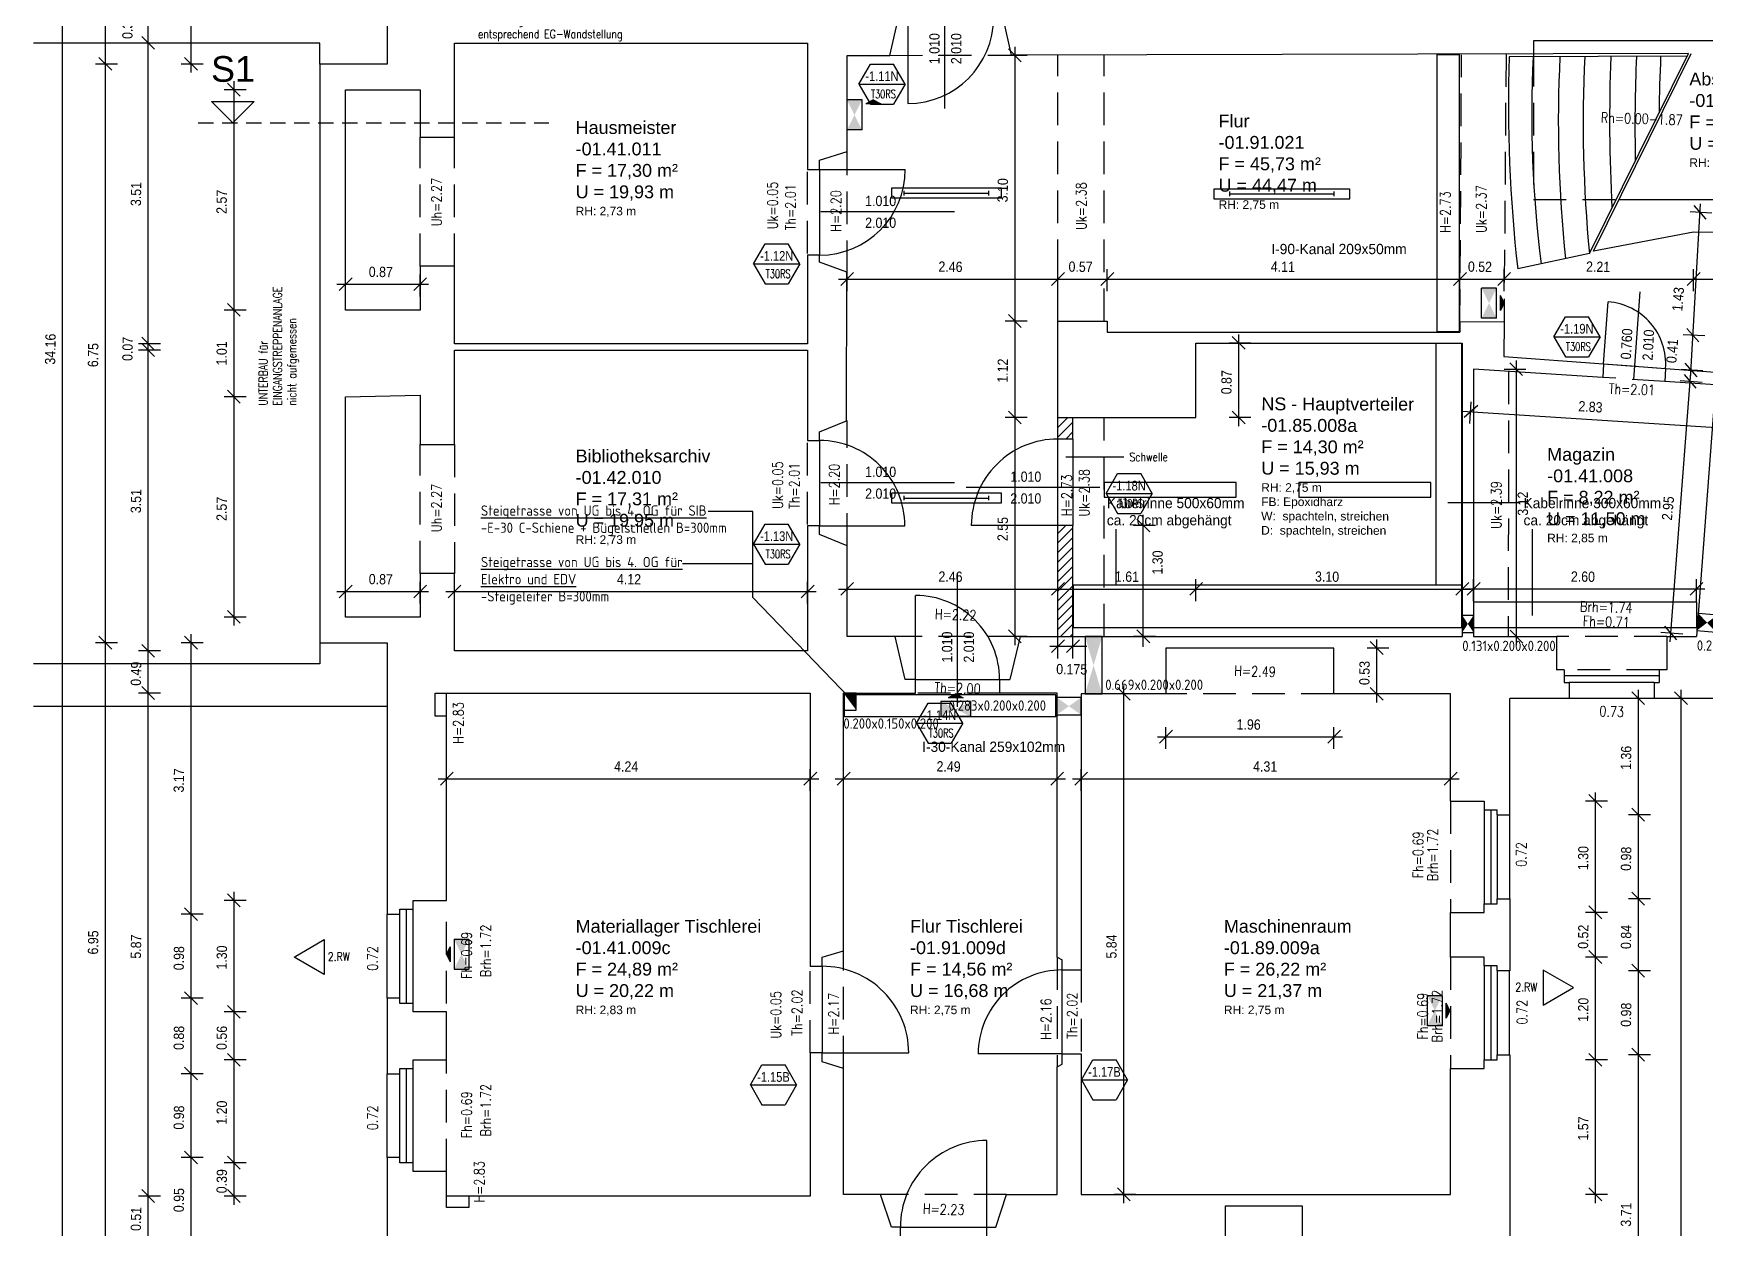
# Model space of a CAD drawing. Header units: metres. Extents: x 157 to 276, y 126 to 187.
# Drawn here: x 156.92 to 176.42, y 156.83 to 170.77 of the extents above; entities that cross this region are included whole.
import ezdxf
from ezdxf.enums import TextEntityAlignment as Align

# ---------------------------------------------------------------- set-up
doc = ezdxf.new("R2010")
doc.units = ezdxf.units.M
doc.header["$LTSCALE"] = 0.03
for name, pattern in [('AUSGEZOGEN', [0]), ('DASHED', [0]), ('DOT', [0]), ('GESTRICHELT', [9, 6, -3]), ('STRICHLINIE', [19.05, 12.7, -6.35])]:
    doc.linetypes.add(name, pattern=pattern)
for name, color, linetype in [('A_ansicht', 9, 'Continuous'), ('A_bemaßung', 2, 'Continuous'), ('A_BRANDSCHUTZ', 10, 'Continuous'), ('A_Elektro', 1, 'Continuous'), ('A_Fenster', 7, 'Continuous'), ('A_höhen', 3, 'Continuous'), ('A_NR_TÜR', 1, 'Continuous'), ('A_räume', 5, 'Continuous'), ('A_schraffur', 10, 'Continuous'), ('A_text', 5, 'Continuous'), ('A_treppe', 3, 'Continuous'), ('A_Tuernummern', 1, 'Continuous'), ('A_TXT-TUER', 1, 'Continuous'), ('A_türen', 9, 'Continuous'), ('A_verdeckt', 8, 'STRICHLINIE'), ('A_wände', 6, 'Continuous'), ('E__DURCHBR', 2, 'Continuous'), ('E__ELEKTRO', 3, 'AUSGEZOGEN'), ('E__LEUCHTEN', 6, 'AUSGEZOGEN'), ('E__VERSYS', 2, 'AUSGEZOGEN')]:
    doc.layers.add(name, color=color, linetype=linetype)
doc.styles.add('arial-n', font='ARIALN.TTF')
doc.styles.add('BOLDSIMP_FNT', font='TXT', dxfattribs={"height": 1})
doc.styles.add('ISO9', font='iso8.shx', dxfattribs={"height": 0.12})
doc.styles.add('NORM', font='simplex.shx', dxfattribs={"width": 0.7, "bigfont": 'bigfont.shx'})
doc.styles.add('PITSIMP8', font='PITSIMP8.SHX')
doc.styles.add('SIMPLEX', font='simplex.shx', dxfattribs={"width": 0.8, "height": 0.1})

# ---------------------------------------------------------------- blocks, each defined once
blk = doc.blocks.new('SLASH1')
at = {"layer": 'A_bemaßung', "color": 2, "linetype": 'Continuous'}
for p, q in [((0.07663, 0.07663), (-0.07319, -0.07319)), ((0, -0.14068), (0, 0.11466))]:
    blk.add_line(p, q, dxfattribs=at)
blk = doc.blocks.new('Tür-Nr')
at = {"layer": 'A_NR_TÜR'}
for p, q in [((-0.057, -108.865), (0.077, -108.632)), ((0.077, -108.632), (0.347, -108.632)), ((0.481, -108.865), (0.347, -108.632)), ((-0.057, -108.865), (0.481, -108.865)), ((-0.057, -108.865), (0.077, -109.098)), ((0.481, -108.865), (0.347, -109.098)), ((0.077, -109.098), (0.347, -109.098))]:
    blk.add_line(p, q, dxfattribs=at)
at = {"layer": 'A_TXT-TUER', "style": 'arial-n', "flags": 4}
blk.add_attdef('TÜR-NR.', text='', height=0.113, dxfattribs=at).set_placement((0.211, -108.772), align=Align.MIDDLE_CENTER)
at = {"layer": 'A_TXT-TUER', "style": 'NORM', "width": 0.7}
for tag, flags, p in [('BRANDSCHUTZ', 4, (0.229, -108.981)), ('DIN', 5, (0.214, -109.198)), ('ABMESSUNG', 5, (0.214, -109.333)), ('WANDART', 5, (0.214, -109.601)), ('MATERIAL', 5, (0.214, -109.467)), ('ZARGE', 5, (0.214, -109.736)), ('BESCHLÄGE', 5, (0.214, -110.005)), ('SCHLOSS', 5, (0.214, -109.87)), ('SONSTIGES', 5, (0.214, -110.139))]:
    blk.add_attdef(tag, text='', height=0.0784, dxfattribs=dict(at, flags=flags)).set_placement(p, align=Align.MIDDLE_CENTER)
blk = doc.blocks.new('I105')
for p, q in [((-7.7, 0.85), (-7.7, -0.85)), ((7.7, 0.85), (-7.7, 0.85)), ((7.7, -0.85), (7.7, 0.85)), ((-7.7, -0.85), (7.7, -0.85))]:
    blk.add_line(p, q)
blk = doc.blocks.new('2DEL_457')
for p, q in [((-0.384, -0.236), (-0.384, 0.236)), ((0.384, -0.236), (0.384, 0.236)), ((-0.384, 0), (0.384, 0))]:
    blk.add_line(p, q)
blk.add_lwpolyline([(-0.5, -0.5), (0.5, -0.5), (0.5, 0.5), (-0.5, 0.5)], close=True)
at = {"style": 'PITSIMP8', "flags": 9}
for tag, p in [('RAUM/GRUPPE', (-0.03, 0.159)), ('BEZEICHNUNG', (-0.03, 0.179)), ('VOLUMENSTROM', (-0.03, 0.039)), ('DRUCK/-STUFE', (-0.03, 0.019)), ('POS.NR.G-LV', (-0.03, 0.139)), ('ANSCHLUSS', (-0.03, -0.001)), ('KENNUNG', (-0.03, 0.079)), ('LEISTUNG', (-0.03, 0.059)), ('FABRIKAT', (-0.03, 0.119)), ('TYP', (-0.03, 0.099)), ('SPANNUNG/FREQUENZ', (-0.03, -0.121)), ('TEMPERATUR', (-0.03, -0.061)), ('SCHUTZART', (-0.03, -0.101)), ('DREHZAHL', (-0.03, -0.081)), ('GROESSE', (-0.03, -0.021)), ('GEWICHT', (-0.03, -0.141)), ('DN', (-0.03, -0.041)), ('FREI', (-0.03, -0.161)), ('FREI', (-0.03, -0.181)), ('FREI', (-0.03, -0.201))]:
    blk.add_attdef(tag, text='', height=0.01, dxfattribs=at).set_placement(p, align=Align.MIDDLE)
blk = doc.blocks.new('PU1')
at = {"color": 3}
for p, q in [((-119, -55), (-119, 70)), ((-119, 70), (131, 70)), ((131, -55), (131, 70)), ((-119, -55), (131, -55)), ((-56, -87), (69, -87)), ((6, -118), (-56, -87)), ((6, -118), (69, -87))]:
    blk.add_line(p, q, dxfattribs=at)
for points in [[(-119, 70), (-119, -55), (131, -55), (131, 70)], [(69, -87), (-56, -87), (6, -118)]]:
    blk.add_solid(points, dxfattribs=at)
blk = doc.blocks.new('PR')
at = {"color": 3}
for p, q in [((-135, -58), (-135, 67)), ((-135, 67), (115, 67)), ((115, -58), (115, 67)), ((-135, -58), (115, -58)), ((84, -214), (84, -89)), ((115, -151), (84, -89)), ((115, -151), (84, -214))]:
    blk.add_line(p, q, dxfattribs=at)
for points in [[(-135, 67), (-135, -58), (115, -58), (115, 67)], [(84, -89), (84, -214), (115, -151)]]:
    blk.add_solid(points, dxfattribs=at)
blk = doc.blocks.new('2DEL_458')
for p, q in [((-0.384, -0.236), (-0.384, 0.236)), ((0.384, -0.236), (0.384, 0.236)), ((-0.384, 0), (0.384, 0))]:
    blk.add_line(p, q)
blk.add_lwpolyline([(-0.5, -0.5), (0.5, -0.5), (0.5, 0.5), (-0.5, 0.5)], close=True)
at = {"style": 'PITSIMP8', "flags": 9}
for tag, p in [('RAUM/GRUPPE', (-0.03, 0.159)), ('BEZEICHNUNG', (-0.03, 0.179)), ('POS.NR.G-LV', (-0.03, 0.139)), ('FABRIKAT', (-0.03, 0.119)), ('VOLUMENSTROM', (-0.03, 0.039)), ('DRUCK/-STUFE', (-0.03, 0.019)), ('ANSCHLUSS', (-0.03, -0.001)), ('KENNUNG', (-0.03, 0.079)), ('LEISTUNG', (-0.03, 0.059)), ('TYP', (-0.03, 0.099)), ('SPANNUNG/FREQUENZ', (-0.03, -0.121)), ('TEMPERATUR', (-0.03, -0.061)), ('SCHUTZART', (-0.03, -0.101)), ('DREHZAHL', (-0.03, -0.081)), ('GROESSE', (-0.03, -0.021)), ('DN', (-0.03, -0.041)), ('GEWICHT', (-0.03, -0.141)), ('FREI', (-0.03, -0.161)), ('FREI', (-0.03, -0.181)), ('FREI', (-0.03, -0.201))]:
    blk.add_attdef(tag, text='', height=0.01, dxfattribs=at).set_placement(p, align=Align.MIDDLE)
blk = doc.blocks.new('A$C2D1211C5')
at = {"layer": 'E__LEUCHTEN', "color": 1, "xscale": 0.001396999999997206, "yscale": 0.001396999999997206, "zscale": 0.001397, "rotation": 90}
for name, p in [('PR', (5.579, 19.79)), ('PU1', (12.985, 17.572))]:
    blk.add_blockref(name, p, dxfattribs=at)
at = {"layer": 'E__LEUCHTEN', "color": 5}
for name, p, xscale, yscale, zscale in [('2DEL_457', (6.646, 18.864), 1.285160624999662, 0.1120140000000447, 1.285160625), ('I105', (9.255, 15.403), 0.100012500000048, 0.100012500000048, 0.1000125), ('I105', (11.525, 15.403), 0.100012500000048, 0.100012500000048, 0.1000125), ('2DEL_457', (6.646, 15.307), 1.285160624999662, 0.1120140000000447, 1.285160625)]:
    blk.add_blockref(name, p, dxfattribs=dict(at, xscale=xscale, yscale=yscale, zscale=zscale))
at = {"layer": 'E__LEUCHTEN', "linetype": 'Continuous', "xscale": 1.585000000000008, "yscale": 0.1119999999999948, "zscale": 1.585}
blk.add_blockref('2DEL_458', (10.558, 18.855), dxfattribs=at)
at = {"layer": 'E__LEUCHTEN', "xscale": 0.001396999999997206, "yscale": 0.001396999999997206, "zscale": 0.001397}
for p, rotation in [((6.761, 12.856), 180), ((0.978, 9.993), 270), ((12.352, 9.317), 90)]:
    blk.add_blockref('PU1', p, dxfattribs=dict(at, rotation=rotation))
blk = doc.blocks.new('A$C1B684F00')
at = {"layer": 'E__VERSYS', "color": 3, "linetype": 'Continuous', "ltscale": 5}
for p, q in [((12.355, 14.292), (12.355, 17.112)), ((12.355, 17.112), (12.655, 17.112)), ((12.655, 14.292), (12.655, 17.112)), ((12.655, 14.292), (8.126, 14.292)), ((8.126, 13.792), (8.126, 14.292)), ((12.655, 13.792), (12.655, 14.292)), ((15.396, 14.092), (12.797, 14.092)), ((12.797, 13.792), (12.797, 14.092)), ((15.396, 13.792), (15.396, 14.092)), ((12.655, 13.792), (8.126, 13.792)), ((15.396, 13.792), (12.797, 13.792))]:
    blk.add_line(p, q, dxfattribs=at)
at = {"layer": 'E__VERSYS', "color": 7, "linetype": 'Continuous', "ltscale": 5}
for p, q in [((13.336, 15.25), (12.491, 15.25)), ((8.619, 14.945), (8.619, 14.292)), ((13.478, 14.945), (13.478, 13.936))]:
    blk.add_line(p, q, dxfattribs=at)
at = {"layer": 'E__VERSYS', "color": 7, "char_height": 0.12, "attachment_point": 1}
for s, insert in [('Kabelrinne 500x60mm \\Pca. 20cm abgehängt', (8.516, 15.308)), ('Kabelrinne 300x60mm \\Pca. 20cm abgehängt', (13.376, 15.308))]:
    blk.add_mtext(s, dxfattribs=dict(at, insert=insert))
blk = doc.blocks.new('A$C775701B2')
at = {"layer": 'E__VERSYS', "color": 1, "linetype": 'Continuous', "ltscale": 5}
for p, q in [((12.367, 17.248), (12.367, 20.481)), ((12.367, 20.481), (12.627, 20.481)), ((12.627, 17.248), (12.627, 20.481)), ((12.367, 17.248), (12.627, 17.248)), ((7.921, 13.012), (5.457, 13.012)), ((5.457, 12.753), (5.457, 13.012)), ((7.921, 12.753), (7.921, 13.012)), ((7.921, 12.753), (5.457, 12.753))]:
    blk.add_line(p, q, dxfattribs=at)
at = {"layer": 'E__ELEKTRO', "color": 1, "char_height": 0.12, "width": 2.2035, "attachment_point": 1}
for s, insert in [('I-90-Kanal 209x50mm', (10.434, 18.272)), ('I-30-Kanal 259x102mm', (6.361, 12.465))]:
    blk.add_mtext(s, dxfattribs=dict(at, insert=insert))
blk = doc.blocks.new('A$C5C7B2202')
at = {"layer": 'E__VERSYS', "color": 7, "linetype": 'Continuous', "ltscale": 5}
for p, q in [((4.386, 15.149), (3.866, 15.149)), ((4.386, 14.148), (4.386, 15.149)), ((3.567, 14.542), (4.386, 14.542)), ((5.519, 12.973), (4.386, 14.148))]:
    blk.add_line(p, q, dxfattribs=at)
at = {"layer": 'E__VERSYS', "color": 7, "insert": (1.215, 14.064), "char_height": 0.12, "attachment_point": 7, "style": 'ISO9'}
blk.add_mtext('{\\LSteigetrasse von UG bis 4. OG für SIB\\P}-E-30 C-Schiene + Bügelschellen B=300mm \\P\\P{\\LSteigetrasse von UG bis 4. OG für  \\PElektro und EDV\\P}-Steigeleiter B=300mm', dxfattribs=at)
blk = doc.blocks.new('Wanddurchbruch')
for p, q in [((0, 1), (0, 0)), ((1, 1), (0, 1)), ((1, 0), (1, 1)), ((0, 0), (1, 0))]:
    blk.add_line(p, q)
blk.add_solid([(1, 0), (1, 1), (0, 1), (0, 0)])
blk = doc.blocks.new('Deckendurchbruch')
for p, q in [((1, 1), (0, 1)), ((0, 1), (0, 0)), ((1, 0), (1, 1)), ((0, 0), (1, 0))]:
    blk.add_line(p, q)
blk.add_solid([(0, 0), (1, 1), (0, 1)])
blk = doc.blocks.new('A$C07AD1800')
at = {"layer": 'E__DURCHBR', "linetype": 'Continuous'}
ref = blk.add_blockref('Wanddurchbruch', (12.661, 13.738), dxfattribs=dict(at, xscale=0.1310000035101382, yscale=0.1999999999999886, zscale=1.1))
ref.add_attrib('EC_DIM', '0.131x0.200x0.200', (12.661, 13.522), dxfattribs={"linetype": 'Continuous', "height": 0.12, "style": 'ISO9'})
ref = blk.add_blockref('Wanddurchbruch', (15.397, 13.762), dxfattribs=dict(at, xscale=0.2230000059752544, yscale=0.1999999999999886, zscale=1.1, rotation=355.033786178328))
ref.add_attrib('EC_DIM', '0.223x0.200x0.200', (15.397, 13.526), dxfattribs={"linetype": 'Continuous', "height": 0.12, "style": 'ISO9'})
ref = blk.add_blockref('Wanddurchbruch', (8.461, 13.021), dxfattribs=dict(at, xscale=0.6690000179257825, yscale=0.1999999999999886, zscale=1.1, rotation=90.00000153523561))
ref.add_attrib('EC_DIM', '0.669x0.200x0.200', (8.497, 13.068), dxfattribs={"linetype": 'Continuous', "height": 0.12, "style": 'ISO9'})
at = {"layer": 'E__DURCHBR', "color": 2, "linetype": 'Continuous'}
ref = blk.add_blockref('Deckendurchbruch', (5.443, 13.032, 2.8), dxfattribs=dict(at, xscale=0.2000000053589878, yscale=0.1500000000000057, zscale=1.1, rotation=270.0000046057036))
ref.add_attrib('EC_DIM', '0.200x0.150x0.200', (5.443, 12.616), dxfattribs={"color": 2, "linetype": 'Continuous', "height": 0.12, "style": 'ISO9'})
at = {"layer": 'E__DURCHBR', "linetype": 'Continuous'}
ref = blk.add_blockref('Wanddurchbruch', (8.215, 12.978), dxfattribs=dict(at, xscale=0.2830000075829564, yscale=0.1999999999999886, zscale=1.1, rotation=180.0000030704685))
ref.add_attrib('EC_DIM', '0.283x0.200x0.200', (6.67, 12.826), dxfattribs={"linetype": 'Continuous', "height": 0.12, "style": 'ISO9'})

msp = doc.modelspace()

# ---------------------------------------------------------------- hatches: boundary and pattern name
at = {"layer": 'A_schraffur'}
h = msp.add_hatch(dxfattribs=at)
h.set_pattern_fill('ANSI31', color=256, scale=0.025, style=0)
h.paths.add_polyline_path([(168.86568, 166.03753), (169.04068, 166.03753), (169.04068, 166.28751), (168.86568, 166.28751)])
h.paths.add_polyline_path([(169.04066, 165.02753), (168.86566, 165.02753), (168.86564, 163.7327), (169.04064, 163.7327)])

# ---------------------------------------------------------------- linework, layer by layer
at = {"layer": 'A_ansicht'}
msp.add_line((169.04068, 166.03753), (169.04066, 165.02753), dxfattribs=at)
at = {"layer": 'A_ansicht', "color": 9, "linetype": 'Continuous'}
for p, q in [((175.8198, 163.01181), (174.82986, 163.01183)), ((173.83539, 161.71278), (173.83538, 160.61286)), ((174.13566, 160.67284), (174.13568, 161.65277)), ((161.34614, 159.45291), (161.34612, 160.55283)), ((161.04064, 159.51293), (161.04067, 160.49285)), ((173.83539, 159.89288), (173.83538, 158.79297)), ((174.13037, 159.83288), (174.13037, 158.85294)), ((161.04068, 157.65301), (161.0407, 158.63298)), ((161.34615, 157.59303), (161.3461, 158.69297))]:
    msp.add_line(p, q, dxfattribs=at)
at = {"layer": 'A_bemaßung', "linetype": 'Continuous'}
for p, q in [((157.25617, 149.94212), (157.25617, 184.29713)), ((157.75616, 149.94212), (157.75619, 184.29713)), ((158.25616, 149.94212), (158.25619, 184.29714)), ((158.75616, 170.3123), (158.75618, 176.77757)), ((168.3657, 163.63267), (168.3657, 170.61227)), ((159.25618, 163.8602), (159.25618, 170.21227)), ((176.24345, 166.74175), (176.35963, 168.77963)), ((160.45617, 167.84245), (161.52615, 167.84245)), ((166.30583, 167.90315), (174.1688, 167.90315)), ((173.9688, 167.90316), (180.4443, 167.90315)), ((170.9758, 166.18751), (170.97581, 167.25754)), ((174.20932, 166.95325), (174.21246, 163.63344)), ((176.00505, 163.6718), (176.24718, 166.80896)), ((173.58035, 166.36334), (176.60395, 166.16656)), ((160.45618, 164.25724), (161.52613, 164.25725)), ((161.72606, 164.25725), (166.04584, 164.25725)), ((166.30581, 164.28751), (173.68038, 164.28751)), ((173.61245, 164.28754), (176.41208, 164.28752)), ((158.75618, 156.60714), (158.75618, 163.76019)), ((172.58541, 162.96269), (172.58541, 163.69767)), ((169.63568, 157.12305), (169.6357, 163.16268)), ((175.63569, 149.94213), (175.63567, 163.11182)), ((176.13568, 149.94213), (176.13567, 163.11181)), ((170.02543, 162.5627), (172.1854, 162.5627)), ((161.63613, 162.0727), (166.07581, 162.07271)), ((166.26582, 162.07271), (168.95566, 162.07272)), ((169.03567, 162.07271), (173.5454, 162.07272)), ((175.13567, 157.12303), (175.13569, 161.91278)), ((159.25619, 157.10308), (159.25618, 160.75286))]:
    msp.add_line(p, q, dxfattribs=at)
at = {"layer": 'A_bemaßung'}
for p, q in [((167.54837, 169.89467), (167.54837, 171.45391)), ((166.10108, 168.69139), (167.66032, 168.69139)), ((175.58141, 166.7324), (175.65693, 167.75575)), ((166.10107, 165.5316), (167.66031, 165.5316)), ((167.79432, 165.47481), (169.35356, 165.47481)), ((169.86108, 163.61175), (169.86108, 165.15357)), ((167.69576, 162.91293), (167.69576, 164.47217)), ((168.77113, 163.61973), (169.20394, 163.61973))]:
    msp.add_line(p, q, dxfattribs=at)
at = {"layer": 'A_BRANDSCHUTZ'}
for points in [[(159.95644, 159.99397), (160.30797, 160.19692), (160.30797, 159.79101)], [(174.87765, 159.63657), (174.52613, 159.83953), (174.52613, 159.43362)]]:
    msp.add_lwpolyline(points, close=True, dxfattribs=at)
at = {"layer": 'A_Fenster', "linetype": 'Continuous'}
for p, q in [((175.87979, 163.27298), (174.76988, 163.27297)), ((175.81979, 163.19799), (174.82987, 163.19798)), ((173.91538, 161.71278), (173.91538, 160.61286)), ((173.99038, 161.65278), (173.99035, 160.67285)), ((161.26611, 159.45291), (161.26615, 160.55284)), ((161.19115, 159.51294), (161.19113, 160.49285)), ((173.91538, 159.89288), (173.91541, 158.79298)), ((173.9904, 159.83292), (173.99036, 158.85294)), ((161.19112, 157.65302), (161.19115, 158.63297)), ((161.26613, 157.59303), (161.26614, 158.69297))]:
    msp.add_line(p, q, dxfattribs=at)
at = {"layer": 'A_text', "color": 7}
for p, q in [((159.2415, 169.72479), (158.9915, 169.97479)), ((158.9915, 169.97479), (159.4915, 169.97479)), ((159.4915, 169.97479), (159.2415, 169.72479))]:
    msp.add_line(p, q, dxfattribs=at)
at = {"layer": 'A_text', "color": 5, "linetype": 'GESTRICHELT'}
msp.add_line((158.83602, 169.72479), (162.92944, 169.72479), dxfattribs=at)
at = {"layer": 'A_text'}
msp.add_line((169.63388, 165.82539), (168.95834, 165.82539), dxfattribs=at)
at = {"layer": 'A_treppe', "linetype": 'Continuous'}
for p, q in [((176.2038, 170.50295), (174.13082, 170.49528)), ((175.06511, 168.20231), (174.22938, 168.02228))]:
    msp.add_line(p, q, dxfattribs=at)
for centre, radius, start, end in [((190.58152, 169.91228), 16.46103, 177.970337, 186.59305), ((187.88045, 169.80509), 13.48829, 177.062627, 187.342849), ((190.05173, 169.73758), 15.34958, 177.16253, 185.966453), ((190.68176, 169.71242), 15.68951, 177.128001, 185.52321), ((195.12405, 169.76277), 19.8236, 177.869632, 182.980498), ((195.57904, 169.68285), 19.98303, 177.65422, 181.146328), ((194.14458, 169.6518), 18.26847, 177.33317, 179.400738)]:
    msp.add_arc(centre, radius, start, end, dxfattribs=at)
at = {"layer": 'A_türen', "color": 10, "linetype": 'Continuous'}
for p, q in [((167.11578, 170.95226), (167.1158, 169.95234)), ((166.08582, 169.18234), (167.08575, 169.18234)), ((166.08582, 169.18234), (166.08585, 168.18242)), ((175.22994, 166.91461), (175.28329, 167.63762)), ((175.22994, 166.91461), (175.95295, 166.86123)), ((167.20579, 163.23269), (167.20578, 164.21265)), ((167.20579, 163.23269), (168.18573, 163.2327))]:
    msp.add_line(p, q, dxfattribs=at)
at = {"layer": 'A_türen', "color": 10}
for p, q in [((166.08583, 166.02005), (166.08587, 165.0251)), ((168.86566, 165.02753), (168.86568, 166.03753)), ((166.08587, 165.0251), (167.08077, 165.02513)), ((168.86566, 165.02753), (167.85566, 165.02753))]:
    msp.add_line(p, q, dxfattribs=at)
at = {"layer": 'A_türen', "linetype": 'Continuous'}
for p, q in [((166.11584, 159.88539), (166.11585, 158.87546)), ((168.91568, 158.86296), (168.91568, 159.84289)), ((166.11585, 158.87546), (167.12577, 158.87545)), ((168.91568, 158.86296), (167.93575, 158.86296)), ((168.03777, 156.84312), (168.03778, 157.85308)), ((167.02784, 156.84313), (168.03777, 156.84312))]:
    msp.add_line(p, q, dxfattribs=at)
at = {"layer": 'A_türen', "color": 10, "linetype": 'Continuous'}
for centre, radius, start, end in [((167.11578, 170.95226), 0.99993, 270.001143, 0), ((166.08582, 169.18234), 0.99993, 270.001716, 0), ((175.22993, 166.9146), 0.72497, 355.778346, 85.779137), ((167.20579, 163.23269), 0.97994, 0, 90.000003)]:
    msp.add_arc(centre, radius, start, end, dxfattribs=at)
at = {"layer": 'A_türen', "color": 10}
for centre, radius, start, end in [((166.08587, 165.0251), 0.9949, 0.001728, 90.001731), ((168.86566, 165.02753), 1.01, 89.999103, 180)]:
    msp.add_arc(centre, radius, start, end, dxfattribs=at)
at = {"layer": 'A_türen', "linetype": 'Continuous'}
for centre, radius, start, end in [((166.11585, 158.87546), 1.00993, 359.999433, 90.00057), ((168.91568, 158.86296), 0.97994, 90.000003, 180.000006), ((168.03777, 156.84312), 1.00994, 89.999436, 179.999438)]:
    msp.add_arc(centre, radius, start, end, dxfattribs=at)
at = {"layer": 'A_verdeckt'}
for p, q in [((166.90606, 170.51338), (168.32475, 170.51647)), ((168.86566, 167.41245), (168.86565, 170.51227)), ((169.40562, 167.41246), (169.40563, 170.51226)), ((173.55335, 167.40316), (173.57383, 170.51929)), ((174.09231, 170.52911), (174.06881, 167.40827)), ((174.41257, 170.52981), (174.41258, 168.83222)), ((161.42613, 168.05241), (161.42609, 169.55733)), ((161.82609, 168.0524), (161.82608, 169.55733)), ((166.40582, 167.97243), (166.40584, 169.39234)), ((165.94584, 168.2024), (165.94587, 169.18235)), ((166.08582, 169.18234), (166.08585, 168.18242)), ((174.41258, 168.83222), (175.41034, 168.83221)), ((174.12204, 166.82637), (174.11743, 163.73293)), ((175.94315, 166.7091), (175.21968, 166.75569)), ((175.22994, 166.91461), (175.95295, 166.86123)), ((166.40582, 164.79264), (166.40582, 166.25255)), ((168.86564, 163.73267), (168.86568, 166.28753)), ((169.40561, 163.73269), (169.40563, 166.28754)), ((161.42613, 164.47013), (161.42616, 165.97507)), ((161.8261, 165.97505), (161.82608, 164.47014)), ((165.94584, 165.04014), (165.94585, 166.02004)), ((168.42571, 163.73268), (166.96578, 163.7327)), ((175.96728, 163.73294), (174.68238, 163.73294)), ((175.87981, 163.34298), (174.76987, 163.34298)), ((161.73611, 162.80271), (161.73613, 163.07271)), ((168.18573, 163.0727), (167.20579, 163.0727)), ((172.08539, 163.0627), (170.12541, 163.06268)), ((173.44539, 161.81278), (173.44542, 160.51285)), ((161.73612, 159.45294), (161.73611, 160.55288)), ((166.36581, 158.69296), (166.36584, 160.06788)), ((168.85567, 159.99288), (168.85569, 158.71296)), ((173.44539, 159.99289), (173.44544, 158.69294)), ((165.97584, 158.87545), (165.97583, 159.88536)), ((169.13566, 159.84288), (169.13567, 158.86297)), ((161.73608, 157.49305), (161.73608, 158.79297)), ((161.99609, 157.20307), (161.73613, 157.20309)), ((168.26777, 157.2231), (166.79786, 157.2231))]:
    msp.add_line(p, q, dxfattribs=at)
at = {"layer": 'A_verdeckt', "linetype": 'DASHED'}
for p, q in [((175.06511, 168.20231), (176.21904, 170.53377)), ((175.11211, 168.22962), (176.25255, 170.53384))]:
    msp.add_line(p, q, dxfattribs=at)
at = {"layer": 'A_wände', "linetype": 'Continuous'}
for p, q in [((161.04068, 173.61774), (161.04066, 170.41229)), ((166.90606, 170.51338), (167.00578, 170.95229)), ((168.32475, 170.51647), (168.22572, 170.95227)), ((161.82608, 169.55733), (161.82605, 170.65725)), ((161.82605, 170.65725), (165.94585, 170.65724)), ((165.94585, 170.65724), (165.94587, 169.18235)), ((174.4126, 170.68192), (174.41257, 170.52981)), ((177.56203, 170.68191), (174.4126, 170.68192)), ((166.40582, 170.51226), (166.90606, 170.51338)), ((166.40584, 169.39234), (166.40582, 170.51226)), ((176.21904, 170.53377), (168.32475, 170.51647)), ((161.04066, 170.41229), (160.25618, 170.41228)), ((160.25618, 170.41228), (160.2562, 163.66019)), ((160.55618, 170.11227), (161.42612, 170.11229)), ((160.55618, 167.54245), (160.55618, 170.11227)), ((161.42612, 170.11229), (161.42609, 169.55733)), ((161.42609, 169.55733), (161.82608, 169.55733)), ((166.08582, 169.29237), (166.40584, 169.39234)), ((166.08582, 169.18234), (166.08582, 169.29237)), ((165.94587, 169.18235), (166.08582, 169.18234)), ((175.41034, 168.83221), (177.56202, 168.83221)), ((176.27882, 168.44927), (175.11211, 168.22962)), ((178.09082, 168.44527), (176.27882, 168.44927)), ((166.08585, 168.18242), (165.94583, 168.18242)), ((165.94583, 168.18242), (165.94586, 167.14747)), ((166.08583, 168.10163), (166.08585, 168.18242)), ((161.82609, 168.0524), (161.42613, 168.05241)), ((161.42613, 168.05241), (161.42615, 167.54245)), ((161.82611, 167.14747), (161.82609, 168.0524)), ((166.40329, 167.98311), (166.08583, 168.10163)), ((166.40159, 166.25083), (166.40329, 167.98311)), ((161.42615, 167.54245), (160.55618, 167.54245)), ((168.86567, 166.28751), (168.86568, 167.41246)), ((168.86568, 167.41246), (169.44062, 167.41247)), ((169.44062, 167.41247), (169.44065, 167.28247)), ((173.55335, 167.40316), (173.55258, 167.28246)), ((173.55335, 167.40316), (174.06881, 167.40827)), ((174.06881, 167.40827), (174.06576, 167.00052)), ((165.94586, 167.14747), (161.82611, 167.14747)), ((169.44065, 167.28247), (173.55258, 167.28246)), ((170.4758, 166.28752), (170.47581, 167.15753)), ((170.47581, 167.15753), (173.58038, 167.15754)), ((173.58037, 167.15754), (173.5804, 163.73271)), ((161.8261, 165.97505), (161.82611, 167.07502)), ((161.82611, 167.07502), (165.94584, 167.07499)), ((165.94584, 167.07499), (165.94585, 166.02004)), ((174.06576, 167.00052), (175.22994, 166.91461)), ((173.71241, 166.85276), (173.71246, 163.73295)), ((175.21968, 166.75569), (173.71241, 166.85276)), ((175.22994, 166.91461), (175.21968, 166.75569)), ((175.95295, 166.86123), (175.94315, 166.7091)), ((175.95295, 166.86123), (176.80172, 166.79861)), ((176.53658, 166.67087), (175.94315, 166.7091)), ((176.53658, 166.67087), (176.3121, 163.73294)), ((160.55617, 163.9602), (160.55618, 166.53003)), ((160.55618, 166.53003), (161.42616, 166.55002)), ((161.42616, 166.55002), (161.42616, 165.97507)), ((166.08585, 166.12255), (166.40159, 166.25083)), ((168.86567, 166.28751), (170.4758, 166.28752)), ((161.42616, 165.97507), (161.8261, 165.97505)), ((165.94585, 166.02004), (166.08583, 166.02005)), ((166.08583, 166.02005), (166.08585, 166.12255)), ((166.08587, 165.0251), (165.94585, 165.02512)), ((165.94585, 165.02512), (165.94585, 163.56518)), ((166.08584, 164.92261), (166.08587, 165.0251)), ((166.40582, 164.79264), (166.08584, 164.92261)), ((166.40581, 163.7327), (166.40582, 164.79264)), ((161.82615, 164.47017), (161.42613, 164.47013)), ((161.42613, 164.47013), (161.42615, 163.96018)), ((161.8261, 163.56519), (161.82615, 164.47017)), ((161.42615, 163.96018), (160.55617, 163.9602)), ((160.2562, 163.66019), (161.04069, 163.6602)), ((161.04069, 163.6602), (161.04067, 160.49285)), ((166.96578, 163.7327), (166.40581, 163.7327)), ((167.0858, 163.23269), (166.96578, 163.7327)), ((168.42571, 163.73268), (168.30572, 163.23269)), ((168.42571, 163.73268), (168.79566, 163.7327)), ((168.79566, 163.7327), (173.5804, 163.73271)), ((173.71246, 163.73295), (174.68238, 163.73294)), ((174.68238, 163.73294), (174.68238, 163.34296)), ((175.96728, 163.73294), (175.96731, 163.34298)), ((175.96728, 163.73294), (176.3121, 163.73294)), ((165.94585, 163.56518), (161.8261, 163.56519)), ((172.08539, 163.0627), (172.08539, 163.59768)), ((174.76987, 163.34298), (174.68238, 163.34296)), ((174.76987, 163.34298), (174.76986, 163.19798)), ((175.87981, 163.34298), (175.87978, 163.19799)), ((175.96731, 163.34298), (175.87981, 163.34298)), ((161.6011, 162.80269), (161.60111, 163.07268)), ((161.60111, 163.07268), (161.73613, 163.07271)), ((161.73613, 163.07271), (165.97581, 163.0727)), ((165.97581, 163.0727), (165.97583, 159.88536)), ((166.36584, 160.06788), (166.36581, 163.07271)), ((166.36581, 163.07271), (167.20579, 163.0727)), ((167.20579, 163.23269), (167.0858, 163.23269)), ((167.20579, 163.0727), (167.20579, 163.23269)), ((168.18573, 163.2327), (168.30572, 163.23269)), ((168.18573, 163.2327), (168.18573, 163.0727)), ((168.85568, 163.07271), (168.18573, 163.0727)), ((168.85567, 159.99288), (168.85568, 163.07271)), ((169.13567, 163.0627), (169.13566, 159.84288)), ((170.12541, 163.06268), (169.13567, 163.0627)), ((173.4454, 163.06268), (172.08539, 163.0627)), ((173.44539, 161.81278), (173.4454, 163.06268)), ((174.76986, 163.19798), (174.82987, 163.19798)), ((174.82987, 163.19798), (174.82986, 163.01183)), ((175.81979, 163.19799), (175.8198, 163.01181)), ((175.81979, 163.19799), (175.87978, 163.19799)), ((174.82986, 163.01183), (174.13565, 163.01182)), ((174.13568, 161.65277), (174.13565, 163.01182)), ((176.72035, 163.01182), (175.8198, 163.01181)), ((161.73611, 162.80271), (161.6011, 162.80269)), ((161.73613, 160.65286), (161.73611, 162.80271)), ((173.44539, 161.81278), (173.8354, 161.81277)), ((173.8354, 161.81277), (173.83539, 161.71278)), ((173.83539, 161.71278), (173.99039, 161.71275)), ((173.99038, 161.65278), (173.99039, 161.71275)), ((173.99038, 161.65278), (174.13568, 161.65277)), ((161.19113, 160.49285), (161.1911, 160.55285)), ((161.1911, 160.55285), (161.34612, 160.55283)), ((161.34612, 160.55283), (161.34614, 160.65285)), ((161.34614, 160.65285), (161.73613, 160.65286)), ((161.04067, 160.49285), (161.19113, 160.49285)), ((166.11584, 159.99038), (166.36584, 160.06788)), ((166.11584, 159.88539), (166.11584, 159.99038)), ((168.85567, 159.99288), (168.91569, 159.96289)), ((168.91568, 159.84289), (168.91569, 159.96289)), ((165.97583, 159.88536), (166.11584, 159.88539)), ((168.91568, 159.84289), (169.13566, 159.84289))]:
    msp.add_line(p, q, dxfattribs=at)
at = {"layer": 'A_wände', "color": 1}
for p, q in [((160.25618, 170.65725), (156.91658, 170.65725)), ((160.25618, 170.41228), (160.25618, 170.65725)), ((160.25618, 163.66019), (160.25618, 163.41522)), ((160.25618, 163.41522), (156.91658, 163.41522)), ((161.04066, 162.91742), (156.91658, 162.91743))]:
    msp.add_line(p, q, dxfattribs=at)
at = {"layer": 'A_wände'}
for p, q in [((168.86568, 166.03753), (168.86568, 166.28753)), ((169.04068, 166.03753), (169.04068, 166.28753)), ((169.04068, 166.03753), (168.86568, 166.03753)), ((168.86564, 163.73267), (168.86566, 165.02753)), ((169.04068, 165.02753), (168.86566, 165.02753)), ((169.04064, 163.73267), (169.04066, 165.02753))]:
    msp.add_line(p, q, dxfattribs=at)
at = {"layer": 'A_wände', "linetype": 'Continuous'}
for points in [[(172.08539, 163.59768), (170.12541, 163.59768), (170.12541, 163.06268)], [(174.13568, 159.83289), (173.9904, 159.83292), (173.99036, 159.89291), (173.83539, 159.89288), (173.83541, 159.99287), (173.44539, 159.99289), (173.44542, 160.51285), (173.83538, 160.51286), (173.83538, 160.61286), (173.9904, 160.61283), (173.99035, 160.67285), (174.13566, 160.67284), (174.13568, 159.83289)], [(161.19113, 158.69298), (161.3461, 158.69297), (161.34614, 158.79296), (161.7361, 158.79297), (161.73609, 159.35293), (161.34612, 159.35293), (161.34614, 159.45291), (161.19112, 159.45293), (161.19115, 159.51294), (161.04064, 159.51293), (161.0407, 158.63298), (161.19115, 158.63297), (161.19113, 158.69298)], [(167.02783, 156.68814), (167.02784, 156.84313), (166.92284, 156.84313), (166.79788, 157.22305), (166.36584, 157.22304), (166.36581, 158.69296), (166.11581, 158.77046), (166.11585, 158.87546), (165.97583, 158.87544), (165.97583, 157.20306), (161.99609, 157.20307), (161.99606, 157.07307), (161.73607, 157.07306), (161.73613, 157.20309)], [(168.03777, 156.68816), (168.03777, 156.84312), (168.14275, 156.84315), (168.26774, 157.22305), (168.85568, 157.22305), (168.85569, 158.71296), (168.91565, 158.74297), (168.91568, 158.86296), (169.13567, 158.86297), (169.1357, 157.22306), (173.44542, 157.22304), (173.44544, 158.69294), (173.83537, 158.69296), (173.83538, 158.79297), (173.99037, 158.79297), (173.99036, 158.85294), (174.13568, 158.85296)], [(174.13568, 158.85296), (174.13566, 155.13823)], [(161.73613, 157.20309), (161.73609, 157.49306), (161.34612, 157.49302), (161.34615, 157.59303), (161.19114, 157.59303), (161.19112, 157.65302), (161.04068, 157.65301), (161.04068, 156.70713)], [(171.71753, 156.68812), (171.71755, 157.08816), (170.81762, 157.08816), (170.81759, 156.68815)]]:
    msp.add_lwpolyline(points, dxfattribs=at)

# ---------------------------------------------------------------- block references
at = {"layer": 'A_bemaßung', "color": 7}
for p, rotation in [((158.25619, 170.65725), 90), ((158.25619, 170.65725), 90), ((157.75617, 170.41228), 90), ((158.75618, 170.4123), 90), ((168.36569, 170.51228), 90), ((159.25618, 170.11228), 90), ((176.35402, 168.6798), 86.78791200000012), ((159.25618, 167.54245), 90), ((159.25618, 167.54245), 90), ((168.36568, 167.41246), 90), ((168.36568, 167.41246), 90), ((158.25618, 167.14748), 90), ((158.25618, 167.14748), 90), ((158.25618, 167.07502), 90), ((158.25618, 167.07502), 90), ((170.9758, 167.15754), 90), ((176.27224, 167.24784), 86.78791200000012), ((176.23954, 166.70927), 85.63028699999947), ((176.24904, 166.8416), 86.78791200000012), ((159.25618, 166.53003), 90), ((159.25618, 166.53003), 90), ((168.36568, 166.28753), 90), ((168.36568, 166.28753), 90), ((170.9758, 166.28752), 90), ((173.68014, 166.35691), 356.3151700000004), ((169.8628, 165.02753), 90), ((159.25617, 163.96018), 90), ((176.01268, 163.7715), 85.63028699999947), ((157.75617, 163.66019), 90), ((158.25618, 163.56519), 90), ((158.25618, 163.56519), 90), ((158.75616, 163.6602), 90), ((168.36569, 163.73269), 90), ((169.86276, 163.7327), 90), ((172.58539, 163.59769), 90), ((158.25617, 163.0727), 90), ((158.25617, 163.0727), 90), ((169.63569, 163.06268), 90), ((172.5854, 163.06271), 90), ((175.63567, 163.0118), 90), ((176.13569, 163.01181), 90), ((175.13568, 161.8128), 90), ((175.63568, 161.65278), 90), ((159.25616, 160.65287), 90), ((175.63569, 160.67283), 90), ((158.75619, 160.49285), 90), ((175.13567, 160.51285), 90), ((175.13568, 159.99287), 90), ((175.63568, 159.83288), 90), ((158.75618, 159.51294), 90), ((159.25618, 159.35294), 90), ((159.25618, 158.79298), 90), ((175.13566, 158.79297), 90), ((175.63568, 158.85297), 90), ((158.75619, 158.63296), 90), ((158.75619, 157.65301), 90), ((159.25617, 157.59301), 90), ((158.25617, 157.20308), 90), ((158.25617, 157.20308), 90), ((159.25618, 157.20308), 90), ((169.6357, 157.22305), 90), ((175.13567, 157.22304), 90)]:
    msp.add_blockref('SLASH1', p, dxfattribs=dict(at, rotation=rotation))
for p in [(160.55618, 167.84246), (161.42614, 167.84245), (166.40582, 167.90316), (168.8657, 167.90316), (168.8657, 167.90316), (169.44062, 167.90316), (169.44062, 167.90316), (173.55334, 167.90316), (173.55334, 167.90316), (174.06881, 167.90317), (174.06881, 167.90317), (176.27882, 167.90316), (160.55618, 164.25724), (161.42615, 164.25725), (161.82605, 164.25726), (165.94586, 164.25724), (166.40583, 164.28751), (168.86568, 164.28751), (168.86568, 164.28751), (170.47581, 164.28752), (170.47581, 164.28752), (173.58038, 164.28752), (173.71245, 164.28752), (176.3121, 164.28752), (168.86564, 163.61801), (169.04064, 163.61801), (170.12541, 162.56269), (172.0854, 162.5627), (161.73611, 162.07271), (165.97583, 162.07271), (166.36583, 162.07271), (168.85566, 162.07271), (169.13567, 162.0727), (173.44539, 162.07271)]:
    msp.add_blockref('SLASH1', p, dxfattribs=at)
at = {"layer": 'A_bemaßung', "color": 7, "xscale": -1, "yscale": -1, "rotation": 90}
for p in [(174.20934, 166.85326), (174.21244, 163.73345)]:
    msp.add_blockref('SLASH1', p, dxfattribs=at)
at = {"layer": 'A_Elektro'}
for name in ['A$C2D1211C5', 'A$C07AD1800', 'A$C5C7B2202', 'A$C775701B2', 'A$C1B684F00']:
    msp.add_blockref(name, (160.92067, 150.04212), dxfattribs=at)
at = {"layer": 'A_Tuernummern'}
ref = msp.add_blockref('Tür-Nr', (166.60186, 279.04331), dxfattribs=at)
ref.add_attrib('TÜR-NR.', '-1.11N', dxfattribs={"layer": 'A_TXT-TUER', "height": 0.112896, "style": 'arial-n'}).set_placement((166.81321, 170.27097), align=Align.MIDDLE_CENTER)
ref.add_attrib('BRANDSCHUTZ', 'T30RS', dxfattribs={"layer": 'A_TXT-TUER', "height": 0.1, "style": 'NORM', "width": 0.7}).set_placement((166.83052, 170.06239), align=Align.MIDDLE_CENTER)
ref = msp.add_blockref('Tür-Nr', (165.3738, 276.94621), dxfattribs=at)
ref.add_attrib('TÜR-NR.', '-1.12N', dxfattribs={"layer": 'A_TXT-TUER', "height": 0.112896, "style": 'arial-n'}).set_placement((165.58516, 168.17387), align=Align.MIDDLE_CENTER)
ref.add_attrib('BRANDSCHUTZ', 'T30RS', dxfattribs={"layer": 'A_TXT-TUER', "height": 0.1, "style": 'NORM', "width": 0.7}).set_placement((165.60247, 167.96529), align=Align.MIDDLE_CENTER)
ref = msp.add_blockref('Tür-Nr', (174.70751, 276.09574), dxfattribs=at)
ref.add_attrib('TÜR-NR.', '-1.19N', dxfattribs={"layer": 'A_TXT-TUER', "height": 0.112896, "style": 'arial-n'}).set_placement((174.91887, 167.3234), align=Align.MIDDLE_CENTER)
ref.add_attrib('BRANDSCHUTZ', 'T30RS', dxfattribs={"layer": 'A_TXT-TUER', "height": 0.1, "style": 'NORM', "width": 0.7}).set_placement((174.93617, 167.11482), align=Align.MIDDLE_CENTER)
ref = msp.add_blockref('Tür-Nr', (169.48486, 274.26562), dxfattribs=at)
ref.add_attrib('TÜR-NR.', '-1.18N', dxfattribs={"layer": 'A_TXT-TUER', "height": 0.112896, "style": 'arial-n'}).set_placement((169.69622, 165.49328), align=Align.MIDDLE_CENTER)
ref.add_attrib('BRANDSCHUTZ', 'T30RS', dxfattribs={"layer": 'A_TXT-TUER', "height": 0.1, "style": 'NORM', "width": 0.7}).set_placement((169.71353, 165.2847), align=Align.MIDDLE_CENTER)
ref = msp.add_blockref('Tür-Nr', (165.3738, 273.67639), dxfattribs=at)
ref.add_attrib('TÜR-NR.', '-1.13N', dxfattribs={"layer": 'A_TXT-TUER', "height": 0.112896, "style": 'arial-n'}).set_placement((165.58516, 164.90405), align=Align.MIDDLE_CENTER)
ref.add_attrib('BRANDSCHUTZ', 'T30RS', dxfattribs={"layer": 'A_TXT-TUER', "height": 0.1, "style": 'NORM', "width": 0.7}).set_placement((165.60247, 164.69546), align=Align.MIDDLE_CENTER)
ref = msp.add_blockref('Tür-Nr', (167.27482, 271.58773), dxfattribs=at)
ref.add_attrib('TÜR-NR.', '-1.14N', dxfattribs={"layer": 'A_TXT-TUER', "height": 0.112896, "style": 'arial-n'}).set_placement((167.48618, 162.81539), align=Align.MIDDLE_CENTER)
ref.add_attrib('BRANDSCHUTZ', 'T30RS', dxfattribs={"layer": 'A_TXT-TUER', "height": 0.1, "style": 'NORM', "width": 0.7}).set_placement((167.50349, 162.60681), align=Align.MIDDLE_CENTER)
ref = msp.add_blockref('Tür-Nr', (169.19671, 267.42612), dxfattribs=at)
ref.add_attrib('TÜR-NR.', '-1.17B', dxfattribs={"layer": 'A_TXT-TUER', "height": 0.112896, "style": 'arial-n'}).set_placement((169.40806, 158.65378), align=Align.MIDDLE_CENTER)
ref = msp.add_blockref('Tür-Nr', (165.33594, 267.36703), dxfattribs=at)
ref.add_attrib('TÜR-NR.', '-1.15B', dxfattribs={"layer": 'A_TXT-TUER', "height": 0.112896, "style": 'arial-n'}).set_placement((165.54729, 158.59469), align=Align.MIDDLE_CENTER)

# ---------------------------------------------------------------- texts
at = {"layer": 'A_bemaßung', "color": 7, "linetype": 'Continuous', "style": 'BOLDSIMP_FNT', "width": 0.9}
for s, rotation, p in [('0.39', 89, (158.10763, 170.70325)), ('3.51', 89, (158.20617, 168.75321)), ('2.57', 89.3, (159.20618, 168.66279)), ('3.10', 89.3, (168.31568, 168.79779)), ('0.87', 359.3, (160.82659, 167.89244)), ('2.46', 359.3, (167.4712, 167.95316)), ('0.57', 359.3, (168.9886, 167.95316)), ('4.11', 359.3, (171.34784, 167.95315)), ('0.52', 359.3, (173.64651, 167.95317)), ('2.21', 359.3, (175.02467, 167.95316)), ('1.43', 85.5, (176.18356, 167.52155)), ('34.16', 89, (157.20619, 166.90363)), ('6.75', 89, (157.70618, 166.87423)), ('0.07', 89, (158.10765, 166.94668)), ('1.01', 89.3, (159.20618, 166.8948)), ('0.41', 85.5, (176.11455, 166.91602)), ('1.12', 89.3, (168.31569, 166.69314)), ('0.87', 89.3, (170.92582, 166.55795)), ('2.83', 356.5, (174.93129, 166.32619)), ('3.51', 89, (158.20618, 165.17095)), ('3.12', 90.5, (174.3849, 165.14389)), ('2.57', 89.3, (159.20617, 165.08054)), ('2.95', 84.5, (176.06245, 165.08016)), ('2.55', 89.3, (168.3157, 164.84553)), ('1.30', 89.3, (170.12183, 164.45471)), ('0.87', 359.3, (160.82658, 164.30724)), ('4.12', 359.3, (163.72139, 164.30724)), ('2.46', 359.3, (167.47117, 164.33751)), ('1.61', 359.3, (169.52934, 164.33752)), ('3.10', 359.3, (171.86352, 164.33751)), ('2.60', 359.3, (174.8477, 164.33752)), ('0.53', 89.3, (172.53542, 163.16562)), ('0.49', 89, (158.20618, 163.15695)), ('0.175', 359.3, (168.84498, 163.25788)), ('1.96', 359.3, (170.94857, 162.61269)), ('4.24', 359.3, (163.68882, 162.12271)), ('2.49', 359.3, (167.44874, 162.12271)), ('4.31', 359.3, (171.1414, 162.12271)), ('1.36', 89, (175.58568, 162.17542)), ('3.17', 89, (158.70618, 161.91196)), ('1.30', 89, (175.08567, 161.00596)), ('0.98', 89, (175.58567, 160.99823)), ('0.52', 89, (175.0857, 160.08829)), ('0.84', 89, (175.58568, 160.08573)), ('6.95', 89, (157.70618, 160.02167)), ('5.87', 89, (158.20618, 159.97331)), ('1.30', 89, (159.20617, 159.84604)), ('5.84', 90, (169.5857, 159.97574)), ('0.98', 89, (158.70617, 159.83831)), ('1.20', 89, (175.08569, 159.23605)), ('0.98', 89, (175.58566, 159.17834)), ('0.88', 89, (158.70616, 158.90838)), ('0.56', 89, (159.20618, 158.90839)), ('0.98', 89, (158.70617, 157.97843)), ('1.20', 89, (159.20619, 158.03614)), ('1.57', 89, (175.08569, 157.85114)), ('0.39', 89, (159.20618, 157.23605)), ('0.95', 89, (158.70618, 157.01551)), ('0.51', 89, (158.20617, 156.79647)), ('3.71', 89, (175.58568, 156.84646))]:
    msp.add_text(s, height=0.12, rotation=rotation, dxfattribs=at).set_placement(p, align=Align.BOTTOM_LEFT)
at = {"layer": 'A_bemaßung', "color": 7, "linetype": 'DOT', "style": 'BOLDSIMP_FNT', "width": 0.9}
for s, rotation, p in [('1.010', 90, (167.52124, 170.41101)), ('2.010', 90, (167.77543, 170.41101)), ('0.760', 87.015878, (175.58432, 166.96171)), ('2.010', 87.015878, (175.83817, 166.94848)), ('1.010', 90, (167.66862, 163.42927)), ('2.010', 90, (167.92281, 163.42927))]:
    msp.add_text(s, height=0.12, rotation=rotation, dxfattribs=at).set_placement(p, align=Align.BOTTOM_LEFT)
for s, p in [('1.010', (166.61742, 168.71852)), ('2.010', (166.61742, 168.46433)), ('1.010', (166.61741, 165.55873)), ('1.010', (168.31066, 165.50194)), ('2.010', (166.61741, 165.30454)), ('2.010', (168.31066, 165.24775))]:
    msp.add_text(s, height=0.12, dxfattribs=at).set_placement(p, align=Align.BOTTOM_LEFT)
at = {"layer": 'A_BRANDSCHUTZ', "linetype": 'Continuous', "char_height": 0.1, "width": 1.1421, "attachment_point": 1, "style": 'SIMPLEX'}
for insert in [(160.34994, 160.04767), (174.20069, 159.69273)]:
    msp.add_mtext('2.RW', dxfattribs=dict(at, insert=insert))
at = {"layer": 'A_höhen', "linetype": 'Continuous', "style": 'SIMPLEX', "width": 0.8}
msp.add_text('Rh=0.00-1.87', height=0.12, rotation=358.2, dxfattribs=at).set_placement((175.19471, 169.693), align=Align.BOTTOM_LEFT)
for s, rotation, p in [('Uh=2.27', 90, (161.61754, 168.80144)), ('Uk=0.05', 90, (165.53833, 168.76182)), ('Th=2.01', 90, (165.74661, 168.74193)), ('H=2.20', 90, (166.27592, 168.69748)), ('Uk=2.38', 90, (169.13736, 168.75504)), ('H=2.73', 90, (173.38542, 168.68427)), ('Uk=2.37', 90, (173.80291, 168.72006)), ('Th=2.01', 358.2, (175.56123, 166.61627)), ('Uk=0.05', 90, (165.59713, 165.49906)), ('Th=2.01', 90, (165.79046, 165.49163)), ('H=2.20', 90, (166.25626, 165.50653)), ('H=2.73', 90, (168.96868, 165.38046)), ('Uk=2.38', 90, (169.17241, 165.41013)), ('Uh=2.27', 90, (161.61758, 165.23327)), ('Uk=2.39', 90, (173.97855, 165.26791)), ('H=2.22', 358.2, (167.67371, 163.98771)), ('Brh=1.74', 358.2, (175.26204, 164.07543)), ('Fh=0.71', 358.2, (175.26203, 163.90545)), ('H=2.49', 358.2, (171.16435, 163.32744)), ('Th=2.00', 358.2, (167.69556, 163.12876)), ('H=2.83', 90, (161.87282, 162.72391)), ('0.73', 358.2, (175.32481, 162.85801)), ('Fh=0.69', 90, (173.06719, 161.18573)), ('Brh=1.72', 90, (173.23716, 161.18572)), ('0.72', 90, (174.26973, 161.19013)), ('Brh=1.72', 90, (162.19267, 160.06595)), ('Fh=0.69', 90, (161.96908, 160.01347)), ('0.72', 90, (160.87171, 159.97739)), ('Uk=0.05', 90, (165.57595, 159.31927)), ('Th=2.02', 90, (165.82331, 159.34556)), ('H=2.17', 90, (166.24975, 159.33242)), ('Th=2.02', 90, (169.03197, 159.30936)), ('Fh=0.69', 90, (173.11889, 159.30388)), ('Brh=1.72', 90, (173.28886, 159.30389)), ('H=2.16', 90, (168.72714, 159.26861)), ('0.72', 90, (174.28008, 159.34969)), ('Fh=0.69', 90, (161.96906, 158.15359)), ('Brh=1.72', 90, (162.19267, 158.20608)), ('0.72', 90, (160.8717, 158.1175)), ('H=2.83', 90, (162.11702, 157.37123)), ('H=2.23', 358.2, (167.53282, 157.0508))]:
    msp.add_text(s, height=0.12, rotation=rotation, dxfattribs=at).set_placement(p, align=Align.MIDDLE_CENTER)
at = {"layer": 'A_räume', "linetype": 'Continuous', "char_height": 0.15, "width": 6.6459, "attachment_point": 1}
for s, insert in [('\\fArial|b0|i0|c0|p34;Abstell\\P-01.73.005a\\PF = 5,83 m²\\PU = 10,00 m\\P\\H0.1;RH: 0,00 m', (176.23041, 170.31196)), ('\\fArial|b0|i0|c0|p34;Hausmeister\\P-01.41.011\\PF = 17,30 m²\\PU = 19,93 m\\P\\H0.1;RH: 2,73 m', (163.24054, 169.74646)), ('\\fArial|b0|i0|c0|p34;Flur\\P-01.91.021\\PF = 45,73 m²\\PU = 44,47 m\\P\\H0.1;RH: 2,75 m', (170.73931, 169.82301)), ('\\fArial|b0|i0|c0|p34;Bibliotheksarchiv\\P-01.42.010\\PF = 17,31 m²\\PU = 19,95 m\\P\\H0.1;RH: 2,73 m', (163.24054, 165.9144)), ('\\fArial|b0|i0|c0|p34;Magazin\\P-01.41.008\\PF = 8,22 m²\\PU = 11,50 m\\P\\H0.1;RH: 2,85 m', (174.57225, 165.93305)), ('\\fArial|b0|i0|c0|p34;Materiallager Tischlerei\\P-01.41.009c\\PF = 24,89 m²\\PU = 20,22 m\\P\\H0.1;RH: 2,83 m', (163.24054, 160.42758)), ('\\fArial|b0|i0|c0|p34;Flur Tischlerei\\P-01.91.009d\\PF = 14,56 m²\\PU = 16,68 m\\P\\H0.1;RH: 2,75 m', (167.1408, 160.42758)), ('\\fArial|b0|i0|c0|p34;Maschinenraum\\P-01.89.009a\\PF = 26,22 m²\\PU = 21,37 m\\P\\H0.1;RH: 2,75 m', (170.80138, 160.42758))]:
    msp.add_mtext(s, dxfattribs=dict(at, insert=insert))
at = {"layer": 'A_räume', "linetype": 'Continuous', "insert": (171.23875, 166.52247), "char_height": 0.15, "width": 6.6459, "attachment_point": 1, "rotation": 359.899866}
msp.add_mtext('\\fArial|b0|i0|c0|p34;NS - Hauptverteiler\\P-01.85.008a\\PF = 14,30 m²\\PU = 15,93 m\\P\\H0.1;RH: 2,75 m\\PFB: Epoxidharz\\PW:  spachteln, streichen\\PD:  spachteln, streichen', dxfattribs=at)
at = {"layer": 'A_text', "linetype": 'Continuous', "char_height": 0.1, "attachment_point": 1, "style": 'SIMPLEX'}
for s, insert, width in [('Wandausgleich nach Bedarf\\Pentsprechend EG-Wandstellung', (162.10153, 170.97907), 2.6643697), ('Schwelle', (169.69887, 165.87777), 0.8166985)]:
    msp.add_mtext(s, dxfattribs=dict(at, insert=insert, width=width))
at = {"layer": 'A_text', "color": 5, "linetype": 'GESTRICHELT', "insert": (158.98813, 170.50479), "char_height": 0.3, "width": 13.2918, "attachment_point": 1}
msp.add_mtext('{\\fArial|b0|i0|c0|p34;S1}', dxfattribs=at)
at = {"layer": 'A_text', "linetype": 'Continuous', "insert": (159.54657, 166.42567), "char_height": 0.1, "width": 1.1421, "attachment_point": 1, "rotation": 90, "style": 'SIMPLEX'}
msp.add_mtext('UNTERBAU für\\PEINGANGSTREPPENANLAGE\\Pnicht aufgemessen', dxfattribs=at)

doc.saveas('drawing.dxf')
